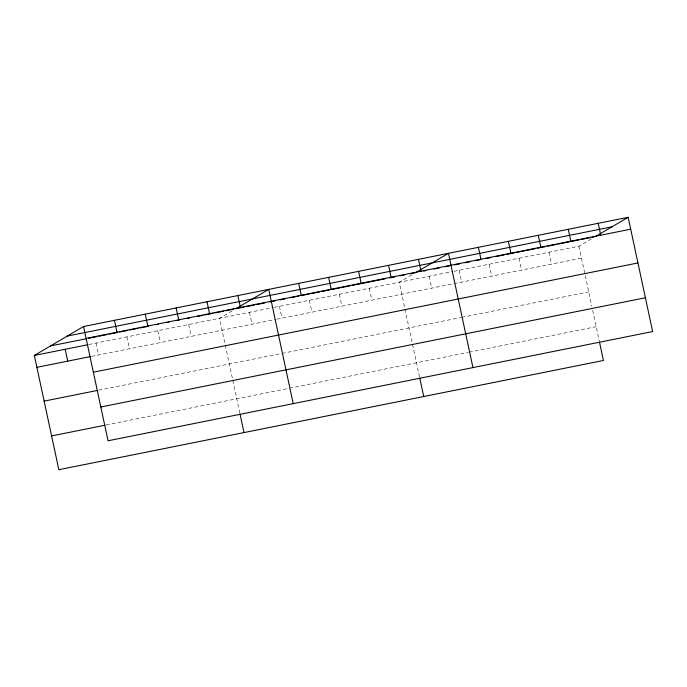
<?xml version="1.0" encoding="UTF-8"?>
<svg xmlns="http://www.w3.org/2000/svg" width="687" height="687" viewBox="0 0 687 687"><rect width="100%" height="100%" fill="white"/><g stroke="black" fill="none" stroke-linecap="round" stroke-linejoin="round"><path stroke-width="0.52" stroke-dasharray="3.44 2.58" d="M232.146 310.885L219.514 318.313L232.592 379.336M411.857 274.843L399.224 282.263L412.312 343.294M453.97 271.288L578.943 246.221L591.576 238.793M88.872 344.513L273.22 307.536M274.25 307.329L452.931 271.494M91.414 356.398L275.77 319.421M276.801 319.215L581.485 258.106M98.662 390.182L280.94 353.625M281.979 353.419L460.659 317.574M461.69 317.368L588.733 291.889M106.124 424.987L288.403 388.43M289.442 388.224L468.122 352.388M469.152 352.182L596.196 326.694M578.943 246.221L591.808 306.222M592.683 310.318L599.262 341.027M548.99 252.223L551.532 264.109M519.037 258.235L521.579 270.12M489.084 264.246L491.634 276.131M459.131 270.249L461.681 282.134M429.177 276.26L431.728 288.145M412.526 344.316L419.551 377.077M369.271 288.274L371.822 300.159M339.318 294.276L341.868 306.162M309.365 300.288L311.915 312.173M279.411 306.299L281.962 318.184M249.467 312.302L252.009 324.187M232.816 380.358L239.84 413.119M188.65 324.496L191.201 336.381M157.787 330.687L160.337 342.573M126.932 336.879L129.482 348.764M96.068 343.071L98.619 354.956"/><path stroke-width="1.03" d="M599.485 342.057L603.435 360.486L58.842 469.71L34.35 355.445L83.565 326.514L628.158 217.29L652.65 331.555L108.057 440.779L83.565 326.514M416.262 272.25L448.439 253.331L472.939 367.597M595.182 236.672L628.158 217.29M67.326 336.063L611.911 226.839M86.115 338.399L630.7 229.175M50.589 345.905L86.596 338.682M88.649 338.27L96.884 336.613M98.937 336.201L107.163 334.552M109.224 334.14L111.285 333.727M112.307 333.521L117.451 332.491M119.512 332.079L127.739 330.43M129.8 330.018L138.027 328.36M140.088 327.948L142.14 327.536M143.171 327.33L148.315 326.299M156.542 324.65L158.603 324.238M166.829 322.589L168.89 322.177M177.117 320.52L179.178 320.108M187.405 318.459L189.457 318.047M197.693 316.398L202.837 315.367M204.889 314.955L213.125 313.306M215.177 312.894L223.404 311.237M225.465 310.825L233.692 309.176M244.014 307.106L235.753 308.764L268.729 289.382L293.22 403.638M246.083 306.694L254.345 305.037M256.406 304.624L264.667 302.967M269.836 301.928L274.998 300.889M280.167 299.858L285.328 298.819M290.489 297.78L295.659 296.75M296.69 296.544L298.751 296.123M300.82 295.711L309.081 294.053M311.151 293.641L319.412 291.984M321.473 291.571L329.743 289.914M331.804 289.502L340.065 287.844M342.135 287.424L350.396 285.766M352.465 285.354L354.526 284.942M355.557 284.736L385.51 278.724M389.641 277.9L394.81 276.861M399.971 275.822L405.141 274.791M410.302 273.752L415.463 272.722M423.733 271.064L425.794 270.644M434.055 268.986L439.225 267.956M445.416 266.711L449.547 265.886M454.717 264.847L459.878 263.808M465.039 262.778L470.209 261.738M475.37 260.699L480.539 259.669M485.7 258.63L490.862 257.599M496.031 256.56L504.292 254.903M506.353 254.491L514.623 252.833M516.684 252.421L524.945 250.764M527.015 250.343L535.276 248.685M537.346 248.273L545.607 246.616M547.668 246.204L555.929 244.546M557.999 244.134L569.36 241.85M571.429 241.438L579.691 239.78M581.752 239.368L590.013 237.711M592.082 237.298L594.152 236.878M34.35 355.445L87.842 344.719M36.9 367.33L90.392 356.605M93.355 372.191L637.948 262.958M44.14 401.114L97.631 390.388M100.817 406.996L645.411 297.772M51.602 435.927L105.094 425.193M598.205 223.301L600.747 235.186M568.252 229.303L570.794 241.189M538.299 235.315L540.841 247.2M508.346 241.317L510.896 253.202M478.392 247.329L480.943 259.214M418.486 259.343L421.037 271.228M419.774 378.099L423.724 396.528M388.533 265.354L391.083 277.23M358.58 271.356L361.13 283.242M328.626 277.368L331.177 289.253M298.673 283.37L301.224 295.255M237.865 295.573L240.416 307.458M240.055 414.141L244.005 432.57M207.002 301.756L209.552 313.641M176.147 307.948L178.689 319.833M145.283 314.139L147.834 326.024M114.428 320.331L116.97 332.216M65.213 349.262L67.755 361.147"/></g></svg>
